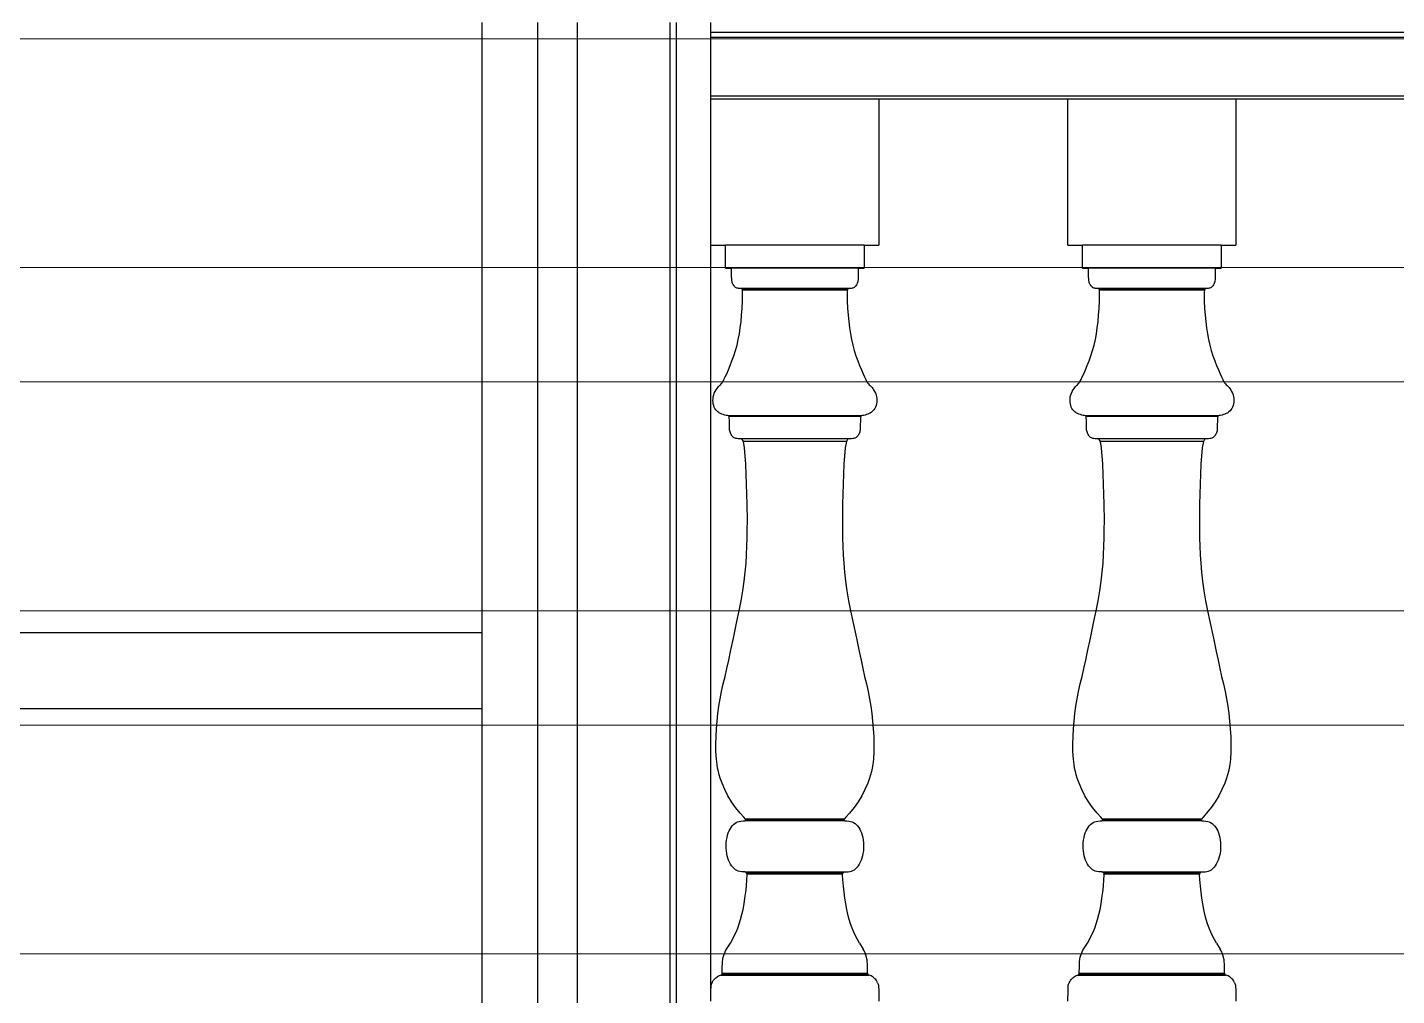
# Model space of a CAD drawing. Header units: inches. Extents: x 37.8 to 126.9, y 5.9 to 51.9.
# Drawn here: x 109.51 to 110.407, y 24.754 to 25.389 of the extents above; entities that cross this region are included whole.
import ezdxf

# ---------------------------------------------------------------- set-up
doc = ezdxf.new("R2010")
doc.units = ezdxf.units.IN
doc.header["$MEASUREMENT"] = 0
doc.layers.add('LAYER1', color=8, linetype='Continuous', lineweight=9)

msp = doc.modelspace()

# ---------------------------------------------------------------- hatches: boundary and pattern name
at = {"layer": 'LAYER1', "true_color": 0xc2b093}
h = msp.add_hatch(dxfattribs=at)
h.set_pattern_fill('ANSI32', color=253, scale=0.6, angle=135)
h.set_pattern_definition([(180, (290.93332, 359.28142), (-1e-17, -0.225), []), (180, (290.85832, 359.35642), (-1e-17, -0.225), [])])
h.paths.add_polyline_path([(106.05653, 37.34228), (106.05653, 37.54228), (106.05653, 37.59228), (106.05653, 37.99228), (106.05653, 38.04228), (106.05653, 38.44228), (106.05653, 38.49228), (106.05653, 38.84228), (107.05653, 38.84228), (107.05653, 38.49228), (107.05653, 38.44228), (107.05653, 38.04228), (107.05653, 37.99228), (107.05653, 37.59228), (107.05653, 37.54228), (107.05653, 37.34228)], flags=16)
h.paths.add_polyline_path([(107.99803, 37.34228), (107.99803, 37.54228), (107.99803, 37.59228), (107.99803, 37.99228), (107.99803, 38.04228), (107.99803, 38.44228), (107.99803, 38.49228), (107.99803, 38.84228), (108.99803, 38.84228), (108.99803, 38.49228), (108.99803, 38.44228), (108.99803, 38.04228), (108.99803, 37.99228), (108.99803, 37.59228), (108.99803, 37.54228), (108.99803, 37.34228)], flags=16)
h.paths.add_polyline_path([(116.59064, 26.14228), (116.59064, 26.94228), (117.19803, 26.94228), (117.19803, 26.14228)])
h.paths.add_polyline_path([(117.39803, 37.34228), (109.19803, 37.34228), (109.19803, 40.69228), (109.19803, 40.99228), (104.09803, 40.99228), (104.09803, 37.34228), (102.15807, 37.34228), (102.15807, 20.54228), (107.51799, 20.54228), (107.51799, 22.74228), (108.71799, 22.74228), (108.71799, 20.54228), (108.91799, 20.54228), (108.91799, 22.74228), (112.11799, 22.74228), (112.11799, 20.54228), (117.39803, 20.54228)])

# ---------------------------------------------------------------- linework, layer by layer
for p, q in [((109.80803, 24.99228), (109.80803, 25.39228)), ((109.84453, 24.99228), (109.84453, 25.39228)), ((109.87053, 24.99228), (109.87053, 25.39228)), ((109.93122, 24.99228), (109.93122, 25.39228)), ((109.93553, 24.99228), (109.93553, 25.39228)), ((109.95803, 25.38581), (109.95803, 25.39228)), ((109.95803, 25.38258), (109.95803, 25.38581)), ((109.95803, 25.38581), (111.23803, 25.38581)), ((109.95803, 25.38258), (111.23803, 25.38258)), ((109.95803, 25.34416), (109.95803, 25.38258)), ((109.95803, 25.34228), (109.95803, 25.34416)), ((109.95803, 25.34416), (111.23803, 25.34416)), ((109.95803, 25.24626), (109.95803, 25.34228)), ((109.95803, 25.34228), (110.06803, 25.34228)), ((110.06803, 25.34228), (110.06803, 25.24626)), ((110.06803, 25.34228), (110.19203, 25.34228)), ((110.19203, 25.24626), (110.19203, 25.34228)), ((110.19203, 25.34228), (110.30203, 25.34228)), ((110.30203, 25.34228), (110.30203, 25.24626)), ((110.30203, 25.34228), (110.42603, 25.34228)), ((109.95803, 25.24626), (109.96756, 25.24626)), ((109.95803, 24.99228), (109.95803, 25.24626)), ((109.96756, 25.23117), (109.96756, 25.24626)), ((110.0585, 25.24626), (109.96756, 25.24626)), ((110.0585, 25.24626), (110.0585, 25.23117)), ((110.0585, 25.24626), (110.06803, 25.24626)), ((110.19203, 25.24626), (110.20156, 25.24626)), ((110.20156, 25.23117), (110.20156, 25.24626)), ((110.2925, 25.24626), (110.20156, 25.24626)), ((110.2925, 25.24626), (110.2925, 25.23117)), ((110.2925, 25.24626), (110.30203, 25.24626)), ((109.96756, 25.23117), (109.97158, 25.23117)), ((109.97159, 25.22617), (109.97158, 25.23117)), ((110.05448, 25.23117), (109.97158, 25.23117)), ((110.05448, 25.23117), (110.05446, 25.22617)), ((110.05448, 25.23117), (110.0585, 25.23117)), ((110.20156, 25.23117), (110.20558, 25.23117)), ((110.20559, 25.22617), (110.20558, 25.23117)), ((110.28848, 25.23117), (110.20558, 25.23117)), ((110.28848, 25.23117), (110.28846, 25.22617)), ((110.28848, 25.23117), (110.2925, 25.23117)), ((109.97163, 25.22367), (109.97159, 25.22617)), ((109.9717, 25.22296), (109.97163, 25.22367)), ((109.97182, 25.22234), (109.9717, 25.22296)), ((109.97198, 25.22174), (109.97182, 25.22234)), ((109.97219, 25.22117), (109.97198, 25.22174)), ((109.97244, 25.22064), (109.97219, 25.22117)), ((109.97272, 25.22014), (109.97244, 25.22064)), ((109.97304, 25.21969), (109.97272, 25.22014)), ((109.9734, 25.21927), (109.97304, 25.21969)), ((109.97378, 25.2189), (109.9734, 25.21927)), ((109.97419, 25.21859), (109.97378, 25.2189)), ((109.97462, 25.21832), (109.97419, 25.21859)), ((109.97508, 25.21812), (109.97462, 25.21832)), ((110.05144, 25.21832), (110.05098, 25.21812)), ((110.05187, 25.21859), (110.05144, 25.21832)), ((110.05228, 25.2189), (110.05187, 25.21859)), ((110.05266, 25.21927), (110.05228, 25.2189)), ((110.05302, 25.21969), (110.05266, 25.21927)), ((110.05334, 25.22014), (110.05302, 25.21969)), ((110.05362, 25.22064), (110.05334, 25.22014)), ((110.05387, 25.22117), (110.05362, 25.22064)), ((110.05407, 25.22174), (110.05387, 25.22117)), ((110.05424, 25.22234), (110.05407, 25.22174)), ((110.05435, 25.22296), (110.05424, 25.22234)), ((110.05443, 25.22367), (110.05435, 25.22296)), ((110.05446, 25.22617), (110.05443, 25.22367)), ((110.20563, 25.22367), (110.20559, 25.22617)), ((110.2057, 25.22296), (110.20563, 25.22367)), ((110.20582, 25.22234), (110.2057, 25.22296)), ((110.20598, 25.22174), (110.20582, 25.22234)), ((110.20619, 25.22117), (110.20598, 25.22174)), ((110.20644, 25.22064), (110.20619, 25.22117)), ((110.20672, 25.22014), (110.20644, 25.22064)), ((110.20704, 25.21969), (110.20672, 25.22014)), ((110.2074, 25.21927), (110.20704, 25.21969)), ((110.20778, 25.2189), (110.2074, 25.21927)), ((110.20819, 25.21859), (110.20778, 25.2189)), ((110.20862, 25.21832), (110.20819, 25.21859)), ((110.20908, 25.21812), (110.20862, 25.21832)), ((110.28544, 25.21832), (110.28498, 25.21812)), ((110.28587, 25.21859), (110.28544, 25.21832)), ((110.28628, 25.2189), (110.28587, 25.21859)), ((110.28666, 25.21927), (110.28628, 25.2189)), ((110.28702, 25.21969), (110.28666, 25.21927)), ((110.28734, 25.22014), (110.28702, 25.21969)), ((110.28762, 25.22064), (110.28734, 25.22014)), ((110.28787, 25.22117), (110.28762, 25.22064)), ((110.28807, 25.22174), (110.28787, 25.22117)), ((110.28824, 25.22234), (110.28807, 25.22174)), ((110.28835, 25.22296), (110.28824, 25.22234)), ((110.28843, 25.22367), (110.28835, 25.22296)), ((110.28846, 25.22617), (110.28843, 25.22367)), ((109.97556, 25.21797), (109.97508, 25.21812)), ((109.97607, 25.21788), (109.97556, 25.21797)), ((109.97679, 25.21784), (109.97607, 25.21788)), ((109.97751, 25.21783), (109.97679, 25.21784)), ((109.97801, 25.21775), (109.97751, 25.21783)), ((110.04805, 25.21775), (109.97801, 25.21775)), ((109.97839, 25.2174), (109.97801, 25.21775)), ((110.04767, 25.2174), (109.97839, 25.2174)), ((109.97865, 25.21679), (109.97839, 25.2174)), ((109.97844, 25.20487), (109.97866, 25.20944)), ((110.04741, 25.21679), (109.97865, 25.21679)), ((109.9788, 25.21536), (109.97865, 25.21679)), ((109.97866, 25.20944), (109.97876, 25.21297)), ((109.97876, 25.21297), (109.9788, 25.21536)), ((110.04741, 25.21679), (110.04725, 25.21536)), ((110.04725, 25.21536), (110.04729, 25.21297)), ((110.04729, 25.21297), (110.0474, 25.20944)), ((110.0474, 25.20944), (110.04762, 25.20487)), ((110.04767, 25.2174), (110.04741, 25.21679)), ((110.04805, 25.21775), (110.04767, 25.2174)), ((110.04855, 25.21783), (110.04805, 25.21775)), ((110.04927, 25.21784), (110.04855, 25.21783)), ((110.04999, 25.21788), (110.04927, 25.21784)), ((110.0505, 25.21797), (110.04999, 25.21788)), ((110.05098, 25.21812), (110.0505, 25.21797)), ((110.20956, 25.21797), (110.20908, 25.21812)), ((110.21007, 25.21788), (110.20956, 25.21797)), ((110.21079, 25.21784), (110.21007, 25.21788)), ((110.21151, 25.21783), (110.21079, 25.21784)), ((110.21201, 25.21775), (110.21151, 25.21783)), ((110.28205, 25.21775), (110.21201, 25.21775)), ((110.21239, 25.2174), (110.21201, 25.21775)), ((110.28167, 25.2174), (110.21239, 25.2174)), ((110.21265, 25.21679), (110.21239, 25.2174)), ((110.21244, 25.20487), (110.21266, 25.20944)), ((110.28141, 25.21679), (110.21265, 25.21679)), ((110.2128, 25.21536), (110.21265, 25.21679)), ((110.21266, 25.20944), (110.21276, 25.21297)), ((110.21276, 25.21297), (110.2128, 25.21536)), ((110.28141, 25.21679), (110.28125, 25.21536)), ((110.28125, 25.21536), (110.28129, 25.21297)), ((110.28129, 25.21297), (110.2814, 25.20944)), ((110.2814, 25.20944), (110.28162, 25.20487)), ((110.28167, 25.2174), (110.28141, 25.21679)), ((110.28205, 25.21775), (110.28167, 25.2174)), ((110.28255, 25.21783), (110.28205, 25.21775)), ((110.28327, 25.21784), (110.28255, 25.21783)), ((110.28399, 25.21788), (110.28327, 25.21784)), ((110.2845, 25.21797), (110.28399, 25.21788)), ((110.28498, 25.21812), (110.2845, 25.21797)), ((109.97772, 25.19621), (109.97812, 25.20046)), ((109.97812, 25.20046), (109.97844, 25.20487)), ((110.04762, 25.20487), (110.04793, 25.20046)), ((110.04793, 25.20046), (110.04834, 25.19621)), ((110.21172, 25.19621), (110.21212, 25.20046)), ((110.21212, 25.20046), (110.21244, 25.20487)), ((110.28162, 25.20487), (110.28193, 25.20046)), ((110.28193, 25.20046), (110.28234, 25.19621)), ((109.97664, 25.18817), (109.97723, 25.19211)), ((109.97723, 25.19211), (109.97772, 25.19621)), ((110.04834, 25.19621), (110.04883, 25.19211)), ((110.04883, 25.19211), (110.04942, 25.18817)), ((110.21064, 25.18817), (110.21123, 25.19211)), ((110.21123, 25.19211), (110.21172, 25.19621)), ((110.28234, 25.19621), (110.28283, 25.19211)), ((110.28283, 25.19211), (110.28342, 25.18817)), ((109.97513, 25.1807), (109.97596, 25.18438)), ((109.97596, 25.18438), (109.97664, 25.18817)), ((110.04942, 25.18817), (110.0501, 25.18438)), ((110.0501, 25.18438), (110.05093, 25.1807)), ((110.20913, 25.1807), (110.20996, 25.18438)), ((110.20996, 25.18438), (110.21064, 25.18817)), ((110.28342, 25.18817), (110.2841, 25.18438)), ((110.2841, 25.18438), (110.28493, 25.1807)), ((109.97181, 25.17037), (109.97301, 25.17366)), ((109.97301, 25.17366), (109.97413, 25.17711)), ((109.97413, 25.17711), (109.97513, 25.1807)), ((110.05093, 25.1807), (110.05193, 25.17711)), ((110.05193, 25.17711), (110.05305, 25.17366)), ((110.05305, 25.17366), (110.05425, 25.17037)), ((110.20581, 25.17037), (110.20701, 25.17366)), ((110.20701, 25.17366), (110.20813, 25.17711)), ((110.20813, 25.17711), (110.20913, 25.1807)), ((110.28493, 25.1807), (110.28593, 25.17711)), ((110.28593, 25.17711), (110.28705, 25.17366)), ((110.28705, 25.17366), (110.28825, 25.17037)), ((109.96833, 25.16199), (109.96942, 25.16449)), ((109.96942, 25.16449), (109.9706, 25.1673)), ((109.9706, 25.1673), (109.97181, 25.17037)), ((110.05425, 25.17037), (110.05546, 25.1673)), ((110.05546, 25.1673), (110.05664, 25.16449)), ((110.05664, 25.16449), (110.05772, 25.16199)), ((110.20233, 25.16199), (110.20342, 25.16449)), ((110.20342, 25.16449), (110.2046, 25.1673)), ((110.2046, 25.1673), (110.20581, 25.17037)), ((110.28825, 25.17037), (110.28946, 25.1673)), ((110.28946, 25.1673), (110.29064, 25.16449)), ((110.29064, 25.16449), (110.29172, 25.16199)), ((109.96472, 25.15526), (109.96503, 25.15564)), ((109.96503, 25.15564), (109.96535, 25.15607)), ((109.96535, 25.15607), (109.96567, 25.15656)), ((109.96567, 25.15656), (109.96602, 25.15712)), ((109.96602, 25.15712), (109.96657, 25.15814)), ((109.96657, 25.15814), (109.96738, 25.15985)), ((109.96738, 25.15985), (109.96833, 25.16199)), ((110.05772, 25.16199), (110.05867, 25.15985)), ((110.05867, 25.15985), (110.05949, 25.15814)), ((110.05949, 25.15814), (110.06004, 25.15712)), ((110.06004, 25.15712), (110.06038, 25.15656)), ((110.06038, 25.15656), (110.06071, 25.15607)), ((110.06071, 25.15607), (110.06103, 25.15564)), ((110.06103, 25.15564), (110.06134, 25.15526)), ((110.19872, 25.15526), (110.19903, 25.15564)), ((110.19903, 25.15564), (110.19935, 25.15607)), ((110.19935, 25.15607), (110.19967, 25.15656)), ((110.19967, 25.15656), (110.20002, 25.15712)), ((110.20002, 25.15712), (110.20057, 25.15814)), ((110.20057, 25.15814), (110.20138, 25.15985)), ((110.20138, 25.15985), (110.20233, 25.16199)), ((110.29172, 25.16199), (110.29267, 25.15985)), ((110.29267, 25.15985), (110.29349, 25.15814)), ((110.29349, 25.15814), (110.29404, 25.15712)), ((110.29404, 25.15712), (110.29438, 25.15656)), ((110.29438, 25.15656), (110.29471, 25.15607)), ((110.29471, 25.15607), (110.29503, 25.15564)), ((110.29503, 25.15564), (110.29534, 25.15526)), ((109.95941, 25.14569), (109.95957, 25.14689)), ((109.95957, 25.14689), (109.95984, 25.14808)), ((109.95984, 25.14808), (109.96023, 25.14925)), ((109.96023, 25.14925), (109.96075, 25.15038)), ((109.96075, 25.15038), (109.96139, 25.15146)), ((109.96139, 25.15146), (109.96201, 25.15237)), ((109.96201, 25.15237), (109.96248, 25.15297)), ((109.96248, 25.15297), (109.963, 25.15352)), ((109.963, 25.15352), (109.96365, 25.15415)), ((109.96365, 25.15415), (109.96426, 25.15476)), ((109.96426, 25.15476), (109.96472, 25.15526)), ((110.06134, 25.15526), (110.0618, 25.15476)), ((110.0618, 25.15476), (110.06241, 25.15415)), ((110.06241, 25.15415), (110.06306, 25.15352)), ((110.06306, 25.15352), (110.06358, 25.15297)), ((110.06358, 25.15297), (110.06405, 25.15237)), ((110.06405, 25.15237), (110.06467, 25.15146)), ((110.06467, 25.15146), (110.06531, 25.15038)), ((110.06531, 25.15038), (110.06582, 25.14925)), ((110.06582, 25.14925), (110.06622, 25.14808)), ((110.06622, 25.14808), (110.06649, 25.14689)), ((110.06649, 25.14689), (110.06665, 25.14569)), ((110.19341, 25.14569), (110.19357, 25.14689)), ((110.19357, 25.14689), (110.19384, 25.14808)), ((110.19384, 25.14808), (110.19423, 25.14925)), ((110.19423, 25.14925), (110.19475, 25.15038)), ((110.19475, 25.15038), (110.19539, 25.15146)), ((110.19539, 25.15146), (110.19601, 25.15237)), ((110.19601, 25.15237), (110.19648, 25.15297)), ((110.19648, 25.15297), (110.197, 25.15352)), ((110.197, 25.15352), (110.19765, 25.15415)), ((110.19765, 25.15415), (110.19826, 25.15476)), ((110.19826, 25.15476), (110.19872, 25.15526)), ((110.29534, 25.15526), (110.2958, 25.15476)), ((110.2958, 25.15476), (110.29641, 25.15415)), ((110.29641, 25.15415), (110.29706, 25.15352)), ((110.29706, 25.15352), (110.29758, 25.15297)), ((110.29758, 25.15297), (110.29805, 25.15237)), ((110.29805, 25.15237), (110.29867, 25.15146)), ((110.29867, 25.15146), (110.29931, 25.15038)), ((110.29931, 25.15038), (110.29982, 25.14925)), ((110.29982, 25.14925), (110.30022, 25.14808)), ((110.30022, 25.14808), (110.30049, 25.14689)), ((110.30049, 25.14689), (110.30065, 25.14569)), ((109.95936, 25.1445), (109.95941, 25.14569)), ((109.95941, 25.14333), (109.95936, 25.1445)), ((109.95958, 25.14219), (109.95941, 25.14333)), ((109.95984, 25.14111), (109.95958, 25.14219)), ((109.9602, 25.14008), (109.95984, 25.14111)), ((109.96065, 25.13914), (109.9602, 25.14008)), ((109.9612, 25.13829), (109.96065, 25.13914)), ((109.96183, 25.13754), (109.9612, 25.13829)), ((109.96251, 25.13692), (109.96183, 25.13754)), ((110.06423, 25.13754), (110.06355, 25.13692)), ((110.06486, 25.13829), (110.06423, 25.13754)), ((110.06541, 25.13914), (110.06486, 25.13829)), ((110.06586, 25.14008), (110.06541, 25.13914)), ((110.06622, 25.14111), (110.06586, 25.14008)), ((110.06648, 25.14219), (110.06622, 25.14111)), ((110.06664, 25.14333), (110.06648, 25.14219)), ((110.0667, 25.1445), (110.06664, 25.14333)), ((110.06665, 25.14569), (110.0667, 25.1445)), ((110.19336, 25.1445), (110.19341, 25.14569)), ((110.19341, 25.14333), (110.19336, 25.1445)), ((110.19358, 25.14219), (110.19341, 25.14333)), ((110.19384, 25.14111), (110.19358, 25.14219)), ((110.1942, 25.14008), (110.19384, 25.14111)), ((110.19465, 25.13914), (110.1942, 25.14008)), ((110.1952, 25.13829), (110.19465, 25.13914)), ((110.19583, 25.13754), (110.1952, 25.13829)), ((110.19651, 25.13692), (110.19583, 25.13754)), ((110.29823, 25.13754), (110.29755, 25.13692)), ((110.29886, 25.13829), (110.29823, 25.13754)), ((110.29941, 25.13914), (110.29886, 25.13829)), ((110.29986, 25.14008), (110.29941, 25.13914)), ((110.30022, 25.14111), (110.29986, 25.14008)), ((110.30048, 25.14219), (110.30022, 25.14111)), ((110.30064, 25.14333), (110.30048, 25.14219)), ((110.3007, 25.1445), (110.30064, 25.14333)), ((110.30065, 25.14569), (110.3007, 25.1445)), ((109.96309, 25.13647), (109.96251, 25.13692)), ((109.96358, 25.13617), (109.96309, 25.13647)), ((109.96427, 25.13582), (109.96358, 25.13617)), ((109.9652, 25.13544), (109.96427, 25.13582)), ((109.96613, 25.13512), (109.9652, 25.13544)), ((109.96705, 25.13487), (109.96613, 25.13512)), ((109.96798, 25.13466), (109.96705, 25.13487)), ((109.9689, 25.13449), (109.96798, 25.13466)), ((109.96948, 25.13439), (109.9689, 25.13449)), ((109.96971, 25.13432), (109.96948, 25.13439)), ((110.05635, 25.13432), (109.96971, 25.13432)), ((109.96989, 25.13392), (109.96971, 25.13432)), ((110.05617, 25.13392), (109.96989, 25.13392)), ((109.97002, 25.13312), (109.96989, 25.13392)), ((109.97012, 25.1312), (109.97002, 25.13312)), ((109.97014, 25.12803), (109.97012, 25.1312)), ((110.05594, 25.1312), (110.05592, 25.12803)), ((110.05604, 25.13312), (110.05594, 25.1312)), ((110.05617, 25.13392), (110.05604, 25.13312)), ((110.05635, 25.13432), (110.05617, 25.13392)), ((110.05658, 25.13439), (110.05635, 25.13432)), ((110.05716, 25.13449), (110.05658, 25.13439)), ((110.05808, 25.13466), (110.05716, 25.13449)), ((110.05901, 25.13487), (110.05808, 25.13466)), ((110.05993, 25.13512), (110.05901, 25.13487)), ((110.06086, 25.13544), (110.05993, 25.13512)), ((110.06178, 25.13582), (110.06086, 25.13544)), ((110.06248, 25.13617), (110.06178, 25.13582)), ((110.06296, 25.13647), (110.06248, 25.13617)), ((110.06355, 25.13692), (110.06296, 25.13647)), ((110.19709, 25.13647), (110.19651, 25.13692)), ((110.19758, 25.13617), (110.19709, 25.13647)), ((110.19827, 25.13582), (110.19758, 25.13617)), ((110.1992, 25.13544), (110.19827, 25.13582)), ((110.20013, 25.13512), (110.1992, 25.13544)), ((110.20105, 25.13487), (110.20013, 25.13512)), ((110.20198, 25.13466), (110.20105, 25.13487)), ((110.2029, 25.13449), (110.20198, 25.13466)), ((110.20348, 25.13439), (110.2029, 25.13449)), ((110.20371, 25.13432), (110.20348, 25.13439)), ((110.29035, 25.13432), (110.20371, 25.13432)), ((110.20389, 25.13392), (110.20371, 25.13432)), ((110.29017, 25.13392), (110.20389, 25.13392)), ((110.20402, 25.13312), (110.20389, 25.13392)), ((110.20412, 25.1312), (110.20402, 25.13312)), ((110.20414, 25.12803), (110.20412, 25.1312)), ((110.28994, 25.1312), (110.28992, 25.12803)), ((110.29004, 25.13312), (110.28994, 25.1312)), ((110.29017, 25.13392), (110.29004, 25.13312)), ((110.29035, 25.13432), (110.29017, 25.13392)), ((110.29058, 25.13439), (110.29035, 25.13432)), ((110.29116, 25.13449), (110.29058, 25.13439)), ((110.29208, 25.13466), (110.29116, 25.13449)), ((110.29301, 25.13487), (110.29208, 25.13466)), ((110.29393, 25.13512), (110.29301, 25.13487)), ((110.29486, 25.13544), (110.29393, 25.13512)), ((110.29578, 25.13582), (110.29486, 25.13544)), ((110.29648, 25.13617), (110.29578, 25.13582)), ((110.29696, 25.13647), (110.29648, 25.13617)), ((110.29755, 25.13692), (110.29696, 25.13647)), ((109.97017, 25.12604), (109.97014, 25.12803)), ((109.97024, 25.12516), (109.97017, 25.12604)), ((109.97035, 25.12447), (109.97024, 25.12516)), ((109.97052, 25.12381), (109.97035, 25.12447)), ((109.97073, 25.12318), (109.97052, 25.12381)), ((109.97099, 25.12258), (109.97073, 25.12318)), ((109.9713, 25.12202), (109.97099, 25.12258)), ((109.97164, 25.1215), (109.9713, 25.12202)), ((109.97202, 25.12103), (109.97164, 25.1215)), ((109.97243, 25.12062), (109.97202, 25.12103)), ((109.97287, 25.12025), (109.97243, 25.12062)), ((109.97334, 25.11995), (109.97287, 25.12025)), ((109.97384, 25.1197), (109.97334, 25.11995)), ((109.97436, 25.11952), (109.97384, 25.1197)), ((109.9749, 25.11941), (109.97436, 25.11952)), ((110.0517, 25.11952), (110.05116, 25.11941)), ((110.05222, 25.1197), (110.0517, 25.11952)), ((110.05271, 25.11995), (110.05222, 25.1197)), ((110.05318, 25.12025), (110.05271, 25.11995)), ((110.05363, 25.12062), (110.05318, 25.12025)), ((110.05404, 25.12103), (110.05363, 25.12062)), ((110.05442, 25.1215), (110.05404, 25.12103)), ((110.05476, 25.12202), (110.05442, 25.1215)), ((110.05506, 25.12258), (110.05476, 25.12202)), ((110.05532, 25.12318), (110.05506, 25.12258)), ((110.05554, 25.12381), (110.05532, 25.12318)), ((110.05571, 25.12447), (110.05554, 25.12381)), ((110.05582, 25.12516), (110.05571, 25.12447)), ((110.05589, 25.12604), (110.05582, 25.12516)), ((110.05592, 25.12803), (110.05589, 25.12604)), ((110.20417, 25.12604), (110.20414, 25.12803)), ((110.20424, 25.12516), (110.20417, 25.12604)), ((110.20435, 25.12447), (110.20424, 25.12516)), ((110.20452, 25.12381), (110.20435, 25.12447)), ((110.20473, 25.12318), (110.20452, 25.12381)), ((110.20499, 25.12258), (110.20473, 25.12318)), ((110.2053, 25.12202), (110.20499, 25.12258)), ((110.20564, 25.1215), (110.2053, 25.12202)), ((110.20602, 25.12103), (110.20564, 25.1215)), ((110.20643, 25.12062), (110.20602, 25.12103)), ((110.20687, 25.12025), (110.20643, 25.12062)), ((110.20734, 25.11995), (110.20687, 25.12025)), ((110.20784, 25.1197), (110.20734, 25.11995)), ((110.20836, 25.11952), (110.20784, 25.1197)), ((110.2089, 25.11941), (110.20836, 25.11952)), ((110.2857, 25.11952), (110.28516, 25.11941)), ((110.28622, 25.1197), (110.2857, 25.11952)), ((110.28671, 25.11995), (110.28622, 25.1197)), ((110.28718, 25.12025), (110.28671, 25.11995)), ((110.28763, 25.12062), (110.28718, 25.12025)), ((110.28804, 25.12103), (110.28763, 25.12062)), ((110.28842, 25.1215), (110.28804, 25.12103)), ((110.28876, 25.12202), (110.28842, 25.1215)), ((110.28906, 25.12258), (110.28876, 25.12202)), ((110.28932, 25.12318), (110.28906, 25.12258)), ((110.28954, 25.12381), (110.28932, 25.12318)), ((110.28971, 25.12447), (110.28954, 25.12381)), ((110.28982, 25.12516), (110.28971, 25.12447)), ((110.28989, 25.12604), (110.28982, 25.12516)), ((110.28992, 25.12803), (110.28989, 25.12604)), ((109.97592, 25.11935), (109.9749, 25.11941)), ((109.9772, 25.11933), (109.97592, 25.11935)), ((109.97829, 25.11926), (109.9772, 25.11933)), ((110.04777, 25.11926), (109.97829, 25.11926)), ((109.9793, 25.1175), (109.97829, 25.11926)), ((110.04676, 25.1175), (109.9793, 25.1175)), ((109.98011, 25.11334), (109.9793, 25.1175)), ((109.98098, 25.10258), (109.98011, 25.11334)), ((110.04595, 25.11334), (110.04508, 25.10258)), ((110.04676, 25.1175), (110.04595, 25.11334)), ((110.04777, 25.11926), (110.04676, 25.1175)), ((110.04886, 25.11933), (110.04777, 25.11926)), ((110.05014, 25.11935), (110.04886, 25.11933)), ((110.05116, 25.11941), (110.05014, 25.11935)), ((110.20992, 25.11935), (110.2089, 25.11941)), ((110.2112, 25.11933), (110.20992, 25.11935)), ((110.21229, 25.11926), (110.2112, 25.11933)), ((110.28177, 25.11926), (110.21229, 25.11926)), ((110.2133, 25.1175), (110.21229, 25.11926)), ((110.28076, 25.1175), (110.2133, 25.1175)), ((110.21411, 25.11334), (110.2133, 25.1175)), ((110.21498, 25.10258), (110.21411, 25.11334)), ((110.27995, 25.11334), (110.27908, 25.10258)), ((110.28076, 25.1175), (110.27995, 25.11334)), ((110.28177, 25.11926), (110.28076, 25.1175)), ((110.28286, 25.11933), (110.28177, 25.11926)), ((110.28414, 25.11935), (110.28286, 25.11933)), ((110.28516, 25.11941), (110.28414, 25.11935)), ((109.98173, 25.07637), (109.98098, 25.10258)), ((110.04508, 25.10258), (110.04433, 25.07637)), ((110.21573, 25.07637), (110.21498, 25.10258)), ((110.27908, 25.10258), (110.27833, 25.07637)), ((109.98187, 25.06557), (109.98173, 25.07637)), ((110.04433, 25.07637), (110.04419, 25.06557)), ((110.21587, 25.06557), (110.21573, 25.07637)), ((110.27833, 25.07637), (110.27819, 25.06557)), ((109.98176, 25.05437), (109.98183, 25.05992)), ((109.98183, 25.05992), (109.98187, 25.06557)), ((110.04419, 25.06557), (110.04423, 25.05992)), ((110.04423, 25.05992), (110.0443, 25.05437)), ((110.21576, 25.05437), (110.21583, 25.05992)), ((110.21583, 25.05992), (110.21587, 25.06557)), ((110.27819, 25.06557), (110.27823, 25.05992)), ((110.27823, 25.05992), (110.2783, 25.05437)), ((109.9814, 25.04331), (109.98162, 25.04885)), ((109.98162, 25.04885), (109.98176, 25.05437)), ((110.0443, 25.05437), (110.04443, 25.04885)), ((110.04443, 25.04885), (110.04466, 25.04331)), ((110.2154, 25.04331), (110.21562, 25.04885)), ((110.21562, 25.04885), (110.21576, 25.05437)), ((110.2783, 25.05437), (110.27843, 25.04885)), ((110.27843, 25.04885), (110.27866, 25.04331)), ((109.98104, 25.03768), (109.9814, 25.04331)), ((110.04466, 25.04331), (110.04501, 25.03768)), ((110.21504, 25.03768), (110.2154, 25.04331)), ((110.27866, 25.04331), (110.27901, 25.03768)), ((109.97985, 25.02592), (109.98054, 25.03191)), ((109.98054, 25.03191), (109.98104, 25.03768)), ((110.04501, 25.03768), (110.04552, 25.03191)), ((110.04552, 25.03191), (110.04621, 25.02592)), ((110.21385, 25.02592), (110.21454, 25.03191)), ((110.21454, 25.03191), (110.21504, 25.03768)), ((110.27901, 25.03768), (110.27952, 25.03191)), ((110.27952, 25.03191), (110.28021, 25.02592)), ((109.97892, 25.01965), (109.97985, 25.02592)), ((110.04621, 25.02592), (110.04713, 25.01965)), ((110.21292, 25.01965), (110.21385, 25.02592)), ((110.28021, 25.02592), (110.28113, 25.01965)), ((109.9765, 25.00648), (109.97779, 25.01314)), ((109.97779, 25.01314), (109.97892, 25.01965)), ((110.04713, 25.01965), (110.04827, 25.01314)), ((110.04827, 25.01314), (110.04956, 25.00648)), ((110.2105, 25.00648), (110.21179, 25.01314)), ((110.21179, 25.01314), (110.21292, 25.01965)), ((110.28113, 25.01965), (110.28227, 25.01314)), ((110.28227, 25.01314), (110.28356, 25.00648)), ((109.97507, 24.99956), (109.9765, 25.00648)), ((110.04956, 25.00648), (110.05099, 24.99956)), ((110.20907, 24.99956), (110.2105, 25.00648)), ((110.28356, 25.00648), (110.28499, 24.99956)), ((109.97274, 24.98865), (109.97507, 24.99956)), ((110.05099, 24.99956), (110.05332, 24.98865)), ((110.20674, 24.98865), (110.20907, 24.99956)), ((110.28499, 24.99956), (110.28732, 24.98865)), ((102.15803, 24.99228), (109.80803, 24.99228)), ((109.80803, 24.94228), (109.80803, 24.99228)), ((109.84453, 24.94228), (109.84453, 24.99228)), ((109.87053, 24.94228), (109.87053, 24.99228)), ((109.93122, 24.94228), (109.93122, 24.99228)), ((109.93553, 24.94228), (109.93553, 24.99228)), ((109.95803, 24.94228), (109.95803, 24.99228)), ((109.97088, 24.97987), (109.97274, 24.98865)), ((110.05332, 24.98865), (110.05517, 24.97987)), ((110.20488, 24.97987), (110.20674, 24.98865)), ((110.28732, 24.98865), (110.28917, 24.97987)), ((109.96969, 24.97412), (109.97088, 24.97987)), ((110.05517, 24.97987), (110.05637, 24.97412)), ((110.20369, 24.97412), (110.20488, 24.97987)), ((110.28917, 24.97987), (110.29037, 24.97412)), ((109.9673, 24.96352), (109.9685, 24.96869)), ((109.9685, 24.96869), (109.96969, 24.97412)), ((110.05637, 24.97412), (110.05756, 24.96869)), ((110.05756, 24.96869), (110.05876, 24.96352)), ((110.2013, 24.96352), (110.2025, 24.96869)), ((110.2025, 24.96869), (110.20369, 24.97412)), ((110.29037, 24.97412), (110.29156, 24.96869)), ((110.29156, 24.96869), (110.29276, 24.96352)), ((109.96501, 24.95367), (109.96612, 24.95853)), ((109.96612, 24.95853), (109.9673, 24.96352)), ((110.05876, 24.96352), (110.05994, 24.95853)), ((110.05994, 24.95853), (110.06104, 24.95367)), ((110.19901, 24.95367), (110.20012, 24.95853)), ((110.20012, 24.95853), (110.2013, 24.96352)), ((110.29276, 24.96352), (110.29394, 24.95853)), ((110.29394, 24.95853), (110.29504, 24.95367)), ((109.96402, 24.94887), (109.96501, 24.95367)), ((110.06104, 24.95367), (110.06204, 24.94887)), ((110.19802, 24.94887), (110.19901, 24.95367)), ((110.29504, 24.95367), (110.29604, 24.94887)), ((109.80803, 24.94228), (102.15803, 24.94228)), ((109.80803, 24.64228), (109.80803, 24.94228)), ((109.84453, 24.64228), (109.84453, 24.94228)), ((109.87053, 24.64228), (109.87053, 24.94228)), ((109.93122, 24.64228), (109.93122, 24.94228)), ((109.93553, 24.64228), (109.93553, 24.94228)), ((109.95805, 24.75774), (109.95803, 24.94228)), ((109.96254, 24.9392), (109.96318, 24.94407)), ((109.96318, 24.94407), (109.96402, 24.94887)), ((110.06204, 24.94887), (110.06288, 24.94407)), ((110.06288, 24.94407), (110.06352, 24.9392)), ((110.19654, 24.9392), (110.19718, 24.94407)), ((110.19718, 24.94407), (110.19802, 24.94887)), ((110.29604, 24.94887), (110.29688, 24.94407)), ((110.29688, 24.94407), (110.29752, 24.9392)), ((109.96166, 24.92922), (109.96206, 24.93425)), ((109.96206, 24.93425), (109.96254, 24.9392)), ((110.06352, 24.9392), (110.064, 24.93425)), ((110.064, 24.93425), (110.0644, 24.92922)), ((110.19566, 24.92922), (110.19606, 24.93425)), ((110.19606, 24.93425), (110.19654, 24.9392)), ((110.29752, 24.9392), (110.298, 24.93425)), ((110.298, 24.93425), (110.2984, 24.92922)), ((109.9612, 24.91915), (109.96136, 24.92418)), ((109.96136, 24.92418), (109.96166, 24.92922)), ((110.0644, 24.92922), (110.0647, 24.92418)), ((110.0647, 24.92418), (110.06486, 24.91915)), ((110.1952, 24.91915), (110.19536, 24.92418)), ((110.19536, 24.92418), (110.19566, 24.92922)), ((110.2984, 24.92922), (110.2987, 24.92418)), ((110.2987, 24.92418), (110.29886, 24.91915)), ((109.96125, 24.91419), (109.9612, 24.91915)), ((109.96156, 24.90932), (109.96125, 24.91419)), ((110.06481, 24.91419), (110.0645, 24.90932)), ((110.06486, 24.91915), (110.06481, 24.91419)), ((110.19525, 24.91419), (110.1952, 24.91915)), ((110.19556, 24.90932), (110.19525, 24.91419)), ((110.29881, 24.91419), (110.2985, 24.90932)), ((110.29886, 24.91915), (110.29881, 24.91419)), ((109.96199, 24.90576), (109.96156, 24.90932)), ((109.96239, 24.90345), (109.96199, 24.90576)), ((110.06407, 24.90576), (110.06367, 24.90345)), ((110.0645, 24.90932), (110.06407, 24.90576)), ((110.19599, 24.90576), (110.19556, 24.90932)), ((110.19639, 24.90345), (110.19599, 24.90576)), ((110.29807, 24.90576), (110.29767, 24.90345)), ((110.2985, 24.90932), (110.29807, 24.90576)), ((109.96289, 24.90117), (109.96239, 24.90345)), ((109.96347, 24.89895), (109.96289, 24.90117)), ((109.96414, 24.89676), (109.96347, 24.89895)), ((109.96529, 24.89355), (109.96414, 24.89676)), ((110.06192, 24.89676), (110.06077, 24.89355)), ((110.06259, 24.89895), (110.06192, 24.89676)), ((110.06317, 24.90117), (110.06259, 24.89895)), ((110.06367, 24.90345), (110.06317, 24.90117)), ((110.19689, 24.90117), (110.19639, 24.90345)), ((110.19747, 24.89895), (110.19689, 24.90117)), ((110.19814, 24.89676), (110.19747, 24.89895)), ((110.19929, 24.89355), (110.19814, 24.89676)), ((110.29592, 24.89676), (110.29477, 24.89355)), ((110.29659, 24.89895), (110.29592, 24.89676)), ((110.29717, 24.90117), (110.29659, 24.89895)), ((110.29767, 24.90345), (110.29717, 24.90117)), ((109.96708, 24.88937), (109.96529, 24.89355)), ((109.96916, 24.88531), (109.96708, 24.88937)), ((110.05898, 24.88937), (110.0569, 24.88531)), ((110.06077, 24.89355), (110.05898, 24.88937)), ((110.20108, 24.88937), (110.19929, 24.89355)), ((110.20316, 24.88531), (110.20108, 24.88937)), ((110.29298, 24.88937), (110.2909, 24.88531)), ((110.29477, 24.89355), (110.29298, 24.88937)), ((109.97152, 24.88138), (109.96916, 24.88531)), ((109.97418, 24.87758), (109.97152, 24.88138)), ((109.97712, 24.87389), (109.97418, 24.87758)), ((110.05188, 24.87758), (110.04893, 24.87389)), ((110.05454, 24.88138), (110.05188, 24.87758)), ((110.0569, 24.88531), (110.05454, 24.88138)), ((110.20552, 24.88138), (110.20316, 24.88531)), ((110.20818, 24.87758), (110.20552, 24.88138)), ((110.21112, 24.87389), (110.20818, 24.87758)), ((110.28588, 24.87758), (110.28293, 24.87389)), ((110.28854, 24.88138), (110.28588, 24.87758)), ((110.2909, 24.88531), (110.28854, 24.88138)), ((109.97453, 24.86773), (109.97548, 24.86818)), ((109.97548, 24.86818), (109.97647, 24.86847)), ((109.97647, 24.86847), (109.97759, 24.86864)), ((109.97952, 24.87121), (109.97712, 24.87389)), ((109.97759, 24.86864), (109.97906, 24.86871)), ((109.97906, 24.86871), (109.98032, 24.86875)), ((109.98062, 24.86997), (109.97952, 24.87121)), ((109.98032, 24.86875), (109.98081, 24.86896)), ((110.04574, 24.86875), (109.98032, 24.86875)), ((110.04544, 24.86997), (109.98062, 24.86997)), ((109.98091, 24.86937), (109.98062, 24.86997)), ((109.98081, 24.86896), (109.98091, 24.86937)), ((110.04525, 24.86896), (109.98081, 24.86896)), ((110.04515, 24.86937), (109.98091, 24.86937)), ((110.04544, 24.86997), (110.04515, 24.86937)), ((110.04515, 24.86937), (110.04525, 24.86896)), ((110.04525, 24.86896), (110.04574, 24.86875)), ((110.04653, 24.87121), (110.04544, 24.86997)), ((110.04574, 24.86875), (110.047, 24.86871)), ((110.04893, 24.87389), (110.04653, 24.87121)), ((110.047, 24.86871), (110.04847, 24.86864)), ((110.04847, 24.86864), (110.04959, 24.86847)), ((110.04959, 24.86847), (110.05058, 24.86818)), ((110.05058, 24.86818), (110.05153, 24.86773)), ((110.20853, 24.86773), (110.20948, 24.86818)), ((110.20948, 24.86818), (110.21047, 24.86847)), ((110.21047, 24.86847), (110.21159, 24.86864)), ((110.21352, 24.87121), (110.21112, 24.87389)), ((110.21159, 24.86864), (110.21306, 24.86871)), ((110.21306, 24.86871), (110.21432, 24.86875)), ((110.21462, 24.86997), (110.21352, 24.87121)), ((110.21432, 24.86875), (110.21481, 24.86896)), ((110.27974, 24.86875), (110.21432, 24.86875)), ((110.27944, 24.86997), (110.21462, 24.86997)), ((110.21491, 24.86937), (110.21462, 24.86997)), ((110.21481, 24.86896), (110.21491, 24.86937)), ((110.27925, 24.86896), (110.21481, 24.86896)), ((110.27915, 24.86937), (110.21491, 24.86937)), ((110.27944, 24.86997), (110.27915, 24.86937)), ((110.27915, 24.86937), (110.27925, 24.86896)), ((110.27925, 24.86896), (110.27974, 24.86875)), ((110.28053, 24.87121), (110.27944, 24.86997)), ((110.27974, 24.86875), (110.281, 24.86871)), ((110.28293, 24.87389), (110.28053, 24.87121)), ((110.281, 24.86871), (110.28247, 24.86864)), ((110.28247, 24.86864), (110.28359, 24.86847)), ((110.28359, 24.86847), (110.28458, 24.86818)), ((110.28458, 24.86818), (110.28553, 24.86773)), ((109.96855, 24.85787), (109.96892, 24.85941)), ((109.96892, 24.85941), (109.96937, 24.86086)), ((109.96937, 24.86086), (109.96991, 24.8622)), ((109.96991, 24.8622), (109.97052, 24.86343)), ((109.97052, 24.86343), (109.97121, 24.86455)), ((109.97121, 24.86455), (109.97195, 24.86554)), ((109.97195, 24.86554), (109.97276, 24.86641)), ((109.97276, 24.86641), (109.97362, 24.86714)), ((109.97362, 24.86714), (109.97453, 24.86773)), ((110.05153, 24.86773), (110.05244, 24.86714)), ((110.05244, 24.86714), (110.0533, 24.86641)), ((110.0533, 24.86641), (110.05411, 24.86554)), ((110.05411, 24.86554), (110.05485, 24.86455)), ((110.05485, 24.86455), (110.05554, 24.86343)), ((110.05554, 24.86343), (110.05615, 24.8622)), ((110.05615, 24.8622), (110.05669, 24.86086)), ((110.05669, 24.86086), (110.05714, 24.85941)), ((110.05714, 24.85941), (110.05751, 24.85787)), ((110.20255, 24.85787), (110.20292, 24.85941)), ((110.20292, 24.85941), (110.20337, 24.86086)), ((110.20337, 24.86086), (110.20391, 24.8622)), ((110.20391, 24.8622), (110.20452, 24.86343)), ((110.20452, 24.86343), (110.20521, 24.86455)), ((110.20521, 24.86455), (110.20595, 24.86554)), ((110.20595, 24.86554), (110.20676, 24.86641)), ((110.20676, 24.86641), (110.20762, 24.86714)), ((110.20762, 24.86714), (110.20853, 24.86773)), ((110.28553, 24.86773), (110.28644, 24.86714)), ((110.28644, 24.86714), (110.2873, 24.86641)), ((110.2873, 24.86641), (110.28811, 24.86554)), ((110.28811, 24.86554), (110.28885, 24.86455)), ((110.28885, 24.86455), (110.28954, 24.86343)), ((110.28954, 24.86343), (110.29015, 24.8622)), ((110.29015, 24.8622), (110.29069, 24.86086)), ((110.29069, 24.86086), (110.29114, 24.85941)), ((110.29114, 24.85941), (110.29151, 24.85787)), ((109.968, 24.85274), (109.96809, 24.85452)), ((109.96803, 24.85097), (109.968, 24.85274)), ((109.96815, 24.8492), (109.96803, 24.85097)), ((109.96809, 24.85452), (109.96827, 24.85624)), ((109.96827, 24.85624), (109.96855, 24.85787)), ((110.05751, 24.85787), (110.05779, 24.85624)), ((110.05779, 24.85624), (110.05797, 24.85452)), ((110.05803, 24.85097), (110.05791, 24.8492)), ((110.05797, 24.85452), (110.05805, 24.85274)), ((110.05805, 24.85274), (110.05803, 24.85097)), ((110.202, 24.85274), (110.20209, 24.85452)), ((110.20203, 24.85097), (110.202, 24.85274)), ((110.20215, 24.8492), (110.20203, 24.85097)), ((110.20209, 24.85452), (110.20227, 24.85624)), ((110.20227, 24.85624), (110.20255, 24.85787)), ((110.29151, 24.85787), (110.29179, 24.85624)), ((110.29179, 24.85624), (110.29197, 24.85452)), ((110.29203, 24.85097), (110.29191, 24.8492)), ((110.29197, 24.85452), (110.29205, 24.85274)), ((110.29205, 24.85274), (110.29203, 24.85097)), ((109.96838, 24.8475), (109.96815, 24.8492)), ((109.9687, 24.84589), (109.96838, 24.8475)), ((109.9691, 24.84436), (109.9687, 24.84589)), ((109.9696, 24.84293), (109.9691, 24.84436)), ((109.97017, 24.84161), (109.9696, 24.84293)), ((109.97081, 24.8404), (109.97017, 24.84161)), ((110.05589, 24.84161), (110.05525, 24.8404)), ((110.05646, 24.84293), (110.05589, 24.84161)), ((110.05695, 24.84436), (110.05646, 24.84293)), ((110.05736, 24.84589), (110.05695, 24.84436)), ((110.05768, 24.8475), (110.05736, 24.84589)), ((110.05791, 24.8492), (110.05768, 24.8475)), ((110.20238, 24.8475), (110.20215, 24.8492)), ((110.2027, 24.84589), (110.20238, 24.8475)), ((110.2031, 24.84436), (110.2027, 24.84589)), ((110.2036, 24.84293), (110.2031, 24.84436)), ((110.20417, 24.84161), (110.2036, 24.84293)), ((110.20481, 24.8404), (110.20417, 24.84161)), ((110.28989, 24.84161), (110.28925, 24.8404)), ((110.29046, 24.84293), (110.28989, 24.84161)), ((110.29095, 24.84436), (110.29046, 24.84293)), ((110.29136, 24.84589), (110.29095, 24.84436)), ((110.29168, 24.8475), (110.29136, 24.84589)), ((110.29191, 24.8492), (110.29168, 24.8475)), ((109.97152, 24.8393), (109.97081, 24.8404)), ((109.97229, 24.83833), (109.97152, 24.8393)), ((109.97313, 24.83749), (109.97229, 24.83833)), ((109.97401, 24.83679), (109.97313, 24.83749)), ((109.97493, 24.83624), (109.97401, 24.83679)), ((109.9759, 24.83585), (109.97493, 24.83624)), ((109.97691, 24.83561), (109.9759, 24.83585)), ((109.97818, 24.83548), (109.97691, 24.83561)), ((109.97937, 24.83543), (109.97818, 24.83548)), ((109.98024, 24.83541), (109.97937, 24.83543)), ((109.98094, 24.83518), (109.98024, 24.83541)), ((109.98024, 24.83541), (110.04582, 24.83541)), ((109.98143, 24.8347), (109.98094, 24.83518)), ((109.98094, 24.83518), (110.04511, 24.83518)), ((110.04463, 24.8347), (109.98143, 24.8347)), ((109.9817, 24.83397), (109.98143, 24.8347)), ((109.98158, 24.83027), (109.98176, 24.833)), ((109.9817, 24.83397), (110.04435, 24.83397)), ((109.98176, 24.833), (109.9817, 24.83397)), ((110.0443, 24.833), (110.04435, 24.83397)), ((110.04447, 24.83027), (110.0443, 24.833)), ((110.04435, 24.83397), (110.04463, 24.8347)), ((110.04463, 24.8347), (110.04511, 24.83518)), ((110.04511, 24.83518), (110.04582, 24.83541)), ((110.04582, 24.83541), (110.04669, 24.83543)), ((110.04669, 24.83543), (110.04788, 24.83548)), ((110.04788, 24.83548), (110.04914, 24.83561)), ((110.04914, 24.83561), (110.05016, 24.83585)), ((110.05016, 24.83585), (110.05112, 24.83624)), ((110.05112, 24.83624), (110.05205, 24.83679)), ((110.05293, 24.83749), (110.05205, 24.83679)), ((110.05376, 24.83833), (110.05293, 24.83749)), ((110.05454, 24.8393), (110.05376, 24.83833)), ((110.05525, 24.8404), (110.05454, 24.8393)), ((110.20552, 24.8393), (110.20481, 24.8404)), ((110.20629, 24.83833), (110.20552, 24.8393)), ((110.20713, 24.83749), (110.20629, 24.83833)), ((110.20801, 24.83679), (110.20713, 24.83749)), ((110.20893, 24.83624), (110.20801, 24.83679)), ((110.2099, 24.83585), (110.20893, 24.83624)), ((110.21091, 24.83561), (110.2099, 24.83585)), ((110.21218, 24.83548), (110.21091, 24.83561)), ((110.21337, 24.83543), (110.21218, 24.83548)), ((110.21424, 24.83541), (110.21337, 24.83543)), ((110.21494, 24.83518), (110.21424, 24.83541)), ((110.21424, 24.83541), (110.27982, 24.83541)), ((110.21543, 24.8347), (110.21494, 24.83518)), ((110.21494, 24.83518), (110.27911, 24.83518)), ((110.27863, 24.8347), (110.21543, 24.8347)), ((110.2157, 24.83397), (110.21543, 24.8347)), ((110.21558, 24.83027), (110.21576, 24.833)), ((110.2157, 24.83397), (110.27835, 24.83397)), ((110.21576, 24.833), (110.2157, 24.83397)), ((110.2783, 24.833), (110.27835, 24.83397)), ((110.27847, 24.83027), (110.2783, 24.833)), ((110.27835, 24.83397), (110.27863, 24.8347)), ((110.27863, 24.8347), (110.27911, 24.83518)), ((110.27911, 24.83518), (110.27982, 24.83541)), ((110.27982, 24.83541), (110.28069, 24.83543)), ((110.28069, 24.83543), (110.28188, 24.83548)), ((110.28188, 24.83548), (110.28314, 24.83561)), ((110.28314, 24.83561), (110.28416, 24.83585)), ((110.28416, 24.83585), (110.28512, 24.83624)), ((110.28512, 24.83624), (110.28605, 24.83679)), ((110.28693, 24.83749), (110.28605, 24.83679)), ((110.28776, 24.83833), (110.28693, 24.83749)), ((110.28854, 24.8393), (110.28776, 24.83833)), ((110.28925, 24.8404), (110.28854, 24.8393)), ((109.98082, 24.82197), (109.98124, 24.82604)), ((109.98124, 24.82604), (109.98158, 24.83027)), ((110.04482, 24.82604), (110.04447, 24.83027)), ((110.04524, 24.82197), (110.04482, 24.82604)), ((110.21482, 24.82197), (110.21524, 24.82604)), ((110.21524, 24.82604), (110.21558, 24.83027)), ((110.27882, 24.82604), (110.27847, 24.83027)), ((110.27924, 24.82197), (110.27882, 24.82604)), ((109.97905, 24.81078), (109.97972, 24.81434)), ((109.97972, 24.81434), (109.98031, 24.81807)), ((109.98031, 24.81807), (109.98082, 24.82197)), ((110.04575, 24.81807), (110.04524, 24.82197)), ((110.04633, 24.81434), (110.04575, 24.81807)), ((110.047, 24.81078), (110.04633, 24.81434)), ((110.21305, 24.81078), (110.21372, 24.81434)), ((110.21372, 24.81434), (110.21431, 24.81807)), ((110.21431, 24.81807), (110.21482, 24.82197)), ((110.27975, 24.81807), (110.27924, 24.82197)), ((110.28033, 24.81434), (110.27975, 24.81807)), ((110.281, 24.81078), (110.28033, 24.81434)), ((109.97747, 24.80418), (109.9783, 24.80739)), ((109.9783, 24.80739), (109.97905, 24.81078)), ((110.04775, 24.80739), (110.047, 24.81078)), ((110.04859, 24.80418), (110.04775, 24.80739)), ((110.21147, 24.80418), (110.2123, 24.80739)), ((110.2123, 24.80739), (110.21305, 24.81078)), ((110.28175, 24.80739), (110.281, 24.81078)), ((110.28259, 24.80418), (110.28175, 24.80739)), ((109.97449, 24.79583), (109.97556, 24.79842)), ((109.97556, 24.79842), (109.97656, 24.80119)), ((109.97656, 24.80119), (109.97747, 24.80418)), ((110.0495, 24.80119), (110.04859, 24.80418)), ((110.0505, 24.79842), (110.0495, 24.80119)), ((110.05157, 24.79583), (110.0505, 24.79842)), ((110.20849, 24.79583), (110.20956, 24.79842)), ((110.20956, 24.79842), (110.21056, 24.80119)), ((110.21056, 24.80119), (110.21147, 24.80418)), ((110.2835, 24.80119), (110.28259, 24.80418)), ((110.2845, 24.79842), (110.2835, 24.80119)), ((110.28557, 24.79583), (110.2845, 24.79842)), ((109.9683, 24.7847), (109.97076, 24.78871)), ((109.97076, 24.78871), (109.97209, 24.79102)), ((109.97209, 24.79102), (109.97333, 24.79338)), ((109.97333, 24.79338), (109.97449, 24.79583)), ((110.05273, 24.79338), (110.05157, 24.79583)), ((110.05397, 24.79102), (110.05273, 24.79338)), ((110.0553, 24.78871), (110.05397, 24.79102)), ((110.0553, 24.78871), (110.05776, 24.7847)), ((110.2023, 24.7847), (110.20476, 24.78871)), ((110.20476, 24.78871), (110.20609, 24.79102)), ((110.20609, 24.79102), (110.20733, 24.79338)), ((110.20733, 24.79338), (110.20849, 24.79583)), ((110.28673, 24.79338), (110.28557, 24.79583)), ((110.28797, 24.79102), (110.28673, 24.79338)), ((110.2893, 24.78871), (110.28797, 24.79102)), ((110.2893, 24.78871), (110.29176, 24.7847)), ((109.96587, 24.77833), (109.96611, 24.77941)), ((109.96611, 24.77941), (109.96653, 24.78082)), ((109.96653, 24.78082), (109.96703, 24.78217)), ((109.96703, 24.78217), (109.96763, 24.78347)), ((109.96763, 24.78347), (109.9683, 24.7847)), ((110.05843, 24.78347), (110.05776, 24.7847)), ((110.05902, 24.78217), (110.05843, 24.78347)), ((110.05953, 24.78082), (110.05902, 24.78217)), ((110.05995, 24.77941), (110.05953, 24.78082)), ((110.06019, 24.77833), (110.05995, 24.77941)), ((110.19987, 24.77833), (110.20011, 24.77941)), ((110.20011, 24.77941), (110.20053, 24.78082)), ((110.20053, 24.78082), (110.20103, 24.78217)), ((110.20103, 24.78217), (110.20163, 24.78347)), ((110.20163, 24.78347), (110.2023, 24.7847)), ((110.29243, 24.78347), (110.29176, 24.7847)), ((110.29302, 24.78217), (110.29243, 24.78347)), ((110.29353, 24.78082), (110.29302, 24.78217)), ((110.29395, 24.77941), (110.29353, 24.78082)), ((110.29419, 24.77833), (110.29395, 24.77941)), ((109.96531, 24.76861), (109.96543, 24.76959)), ((109.96543, 24.76959), (109.96548, 24.77295)), ((109.96548, 24.77295), (109.96551, 24.77534)), ((109.96551, 24.77534), (109.96556, 24.7761)), ((109.96556, 24.7761), (109.96563, 24.77685)), ((109.96563, 24.77685), (109.96574, 24.77759)), ((109.96574, 24.77759), (109.96587, 24.77833)), ((110.06032, 24.77759), (110.06019, 24.77833)), ((110.06043, 24.77685), (110.06032, 24.77759)), ((110.0605, 24.7761), (110.06043, 24.77685)), ((110.06055, 24.77534), (110.0605, 24.7761)), ((110.06058, 24.77295), (110.06055, 24.77534)), ((110.06062, 24.76959), (110.06058, 24.77295)), ((110.06074, 24.76861), (110.06062, 24.76959)), ((110.19931, 24.76861), (110.19943, 24.76959)), ((110.19943, 24.76959), (110.19948, 24.77295)), ((110.19948, 24.77295), (110.19951, 24.77534)), ((110.19951, 24.77534), (110.19956, 24.7761)), ((110.19956, 24.7761), (110.19963, 24.77685)), ((110.19963, 24.77685), (110.19974, 24.77759)), ((110.19974, 24.77759), (110.19987, 24.77833)), ((110.29432, 24.77759), (110.29419, 24.77833)), ((110.29443, 24.77685), (110.29432, 24.77759)), ((110.2945, 24.7761), (110.29443, 24.77685)), ((110.29455, 24.77534), (110.2945, 24.7761)), ((110.29458, 24.77295), (110.29455, 24.77534)), ((110.29462, 24.76959), (110.29458, 24.77295)), ((110.29474, 24.76861), (110.29462, 24.76959)), ((109.95813, 24.76009), (109.95826, 24.76099)), ((109.95826, 24.76099), (109.95848, 24.76181)), ((109.95848, 24.76181), (109.95878, 24.76259)), ((109.95878, 24.76259), (109.95914, 24.76334)), ((109.95914, 24.76334), (109.95958, 24.76404)), ((109.95958, 24.76404), (109.96006, 24.7647)), ((109.96006, 24.7647), (109.9606, 24.7653)), ((109.9606, 24.7653), (109.96117, 24.76584)), ((109.96117, 24.76584), (109.96178, 24.76633)), ((109.96178, 24.76633), (109.96241, 24.76674)), ((109.96241, 24.76674), (109.96306, 24.76709)), ((109.96306, 24.76709), (109.96371, 24.76736)), ((109.96371, 24.76736), (109.96437, 24.76755)), ((109.96437, 24.76755), (109.96485, 24.76765)), ((109.96485, 24.76765), (109.96512, 24.76797)), ((109.96485, 24.76765), (110.0612, 24.76765)), ((109.96512, 24.76797), (109.96531, 24.76861)), ((110.06094, 24.76797), (109.96512, 24.76797)), ((110.06074, 24.76861), (109.96531, 24.76861)), ((110.06094, 24.76797), (110.06074, 24.76861)), ((110.0612, 24.76765), (110.06094, 24.76797)), ((110.06169, 24.76755), (110.0612, 24.76765)), ((110.06234, 24.76736), (110.06169, 24.76755)), ((110.063, 24.76709), (110.06234, 24.76736)), ((110.06365, 24.76674), (110.063, 24.76709)), ((110.06428, 24.76633), (110.06365, 24.76674)), ((110.06488, 24.76584), (110.06428, 24.76633)), ((110.06546, 24.7653), (110.06488, 24.76584)), ((110.06599, 24.7647), (110.06546, 24.7653)), ((110.06648, 24.76404), (110.06599, 24.7647)), ((110.06691, 24.76334), (110.06648, 24.76404)), ((110.06728, 24.76259), (110.06691, 24.76334)), ((110.06728, 24.76259), (110.06758, 24.76181)), ((110.06758, 24.76181), (110.0678, 24.76099)), ((110.0678, 24.76099), (110.06793, 24.76009)), ((110.19213, 24.76009), (110.19226, 24.76099)), ((110.19226, 24.76099), (110.19248, 24.76181)), ((110.19248, 24.76181), (110.19278, 24.76259)), ((110.19278, 24.76259), (110.19314, 24.76334)), ((110.19314, 24.76334), (110.19358, 24.76404)), ((110.19358, 24.76404), (110.19406, 24.7647)), ((110.19406, 24.7647), (110.1946, 24.7653)), ((110.1946, 24.7653), (110.19517, 24.76584)), ((110.19517, 24.76584), (110.19578, 24.76633)), ((110.19578, 24.76633), (110.19641, 24.76674)), ((110.19641, 24.76674), (110.19706, 24.76709)), ((110.19706, 24.76709), (110.19771, 24.76736)), ((110.19771, 24.76736), (110.19837, 24.76755)), ((110.19837, 24.76755), (110.19885, 24.76765)), ((110.19885, 24.76765), (110.19912, 24.76797)), ((110.19885, 24.76765), (110.2952, 24.76765)), ((110.19912, 24.76797), (110.19931, 24.76861)), ((110.29494, 24.76797), (110.19912, 24.76797)), ((110.29474, 24.76861), (110.19931, 24.76861)), ((110.29494, 24.76797), (110.29474, 24.76861)), ((110.2952, 24.76765), (110.29494, 24.76797)), ((110.29569, 24.76755), (110.2952, 24.76765)), ((110.29634, 24.76736), (110.29569, 24.76755)), ((110.297, 24.76709), (110.29634, 24.76736)), ((110.29765, 24.76674), (110.297, 24.76709)), ((110.29828, 24.76633), (110.29765, 24.76674)), ((110.29888, 24.76584), (110.29828, 24.76633)), ((110.29946, 24.7653), (110.29888, 24.76584)), ((110.29999, 24.7647), (110.29946, 24.7653)), ((110.30048, 24.76404), (110.29999, 24.7647)), ((110.30091, 24.76334), (110.30048, 24.76404)), ((110.30128, 24.76259), (110.30091, 24.76334)), ((110.30128, 24.76259), (110.30158, 24.76181)), ((110.30158, 24.76181), (110.3018, 24.76099)), ((110.3018, 24.76099), (110.30193, 24.76009)), ((109.95803, 24.75068), (109.95805, 24.75774)), ((109.95805, 24.75774), (109.95813, 24.76009)), ((110.06793, 24.76009), (110.068, 24.75774)), ((110.068, 24.75774), (110.06803, 24.75068)), ((110.19203, 24.75068), (110.19205, 24.75774)), ((110.19205, 24.75774), (110.19213, 24.76009)), ((110.30193, 24.76009), (110.302, 24.75774)), ((110.302, 24.75774), (110.30203, 24.75068))]:
    msp.add_line(p, q)

doc.saveas('drawing.dxf')
